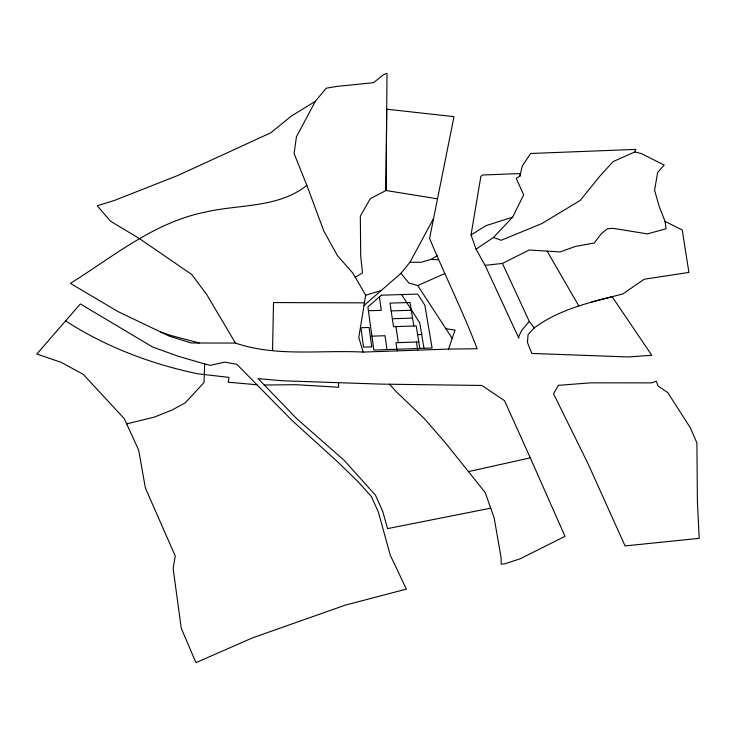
<?xml version="1.0" encoding="UTF-8"?>
<svg xmlns="http://www.w3.org/2000/svg" width="736" height="736" viewBox="0 0 736 736"><rect width="100%" height="100%" fill="white"/><g stroke="black" fill="none" stroke-linecap="round" stroke-linejoin="round"><path stroke-width="1.1" d="M338.578 382.683L338.542 387.237L296.13 384.707L264.288 385.002M272.541 350.52L273.516 302.56L364.43 302.855M204.663 363.97L210.413 365.332L224.784 362.13L236.817 364.283L291.898 420.32L338.247 462.429L357.889 481.51L371.45 496.634L378.359 512.063L390.264 555.174L406.373 589.113L345.322 605.13L252.568 637.845L195.96 662.667L181.268 628.332L173.126 568.422L175.251 556.02L145.397 488.023L138.672 450.128L124.292 418.701L83.186 374.302L61.033 362.278L36.8 354.044L80.353 303.95L152.637 347.033L178.011 356.178L204.663 363.97L204.047 382.518L185.343 402.767L171.893 410.118L154.045 417.192L126.666 423.89M365.682 295.21L358.782 337.539L363.188 352.084L448.564 349.076L477.158 348.754C462.834 311.273 444.912 275.347 429.576 238.409L453.992 116.665L386.704 109.176L385.995 190.504L370.236 198.72L360.327 216.117L360.695 255.843L362.489 272.89L355.276 277.26L365.682 295.21L381.11 290.582M476.036 249.191L471.04 234.913L480.847 176.474L482.54 175.012L520.49 173.54L519.837 176.254L516.221 178.287L523.655 194.874L512.642 217.157L493.433 237.489L476.036 249.191L485.116 265.356L518.788 338.128L518.705 336.49L521.806 330.243L529.267 321.384L502.43 263.433L485.116 265.356M519.837 176.254L522.321 165.858L530.638 153.474L635.821 149.399L634.855 151.929L613.171 161.552L599.711 176.318L580.244 200.385L541.908 223.551L501.234 240.276L493.433 237.489M448.564 349.076L455.069 330.078L445.878 328.725M364.007 305.468L400.973 273.304L409.943 262.255L433.559 218.509M437.515 198.812L385.995 190.504L387.007 73.333L383.64 74.594L373.529 82.69L336.812 86.416L326.177 88.21L315.339 101.347L296.452 136.776L294.069 153.511L306.857 185.352L323.831 231.021L337.373 255.548L352.277 272.476L355.276 277.26M534.235 327.916L528.117 334.457L527.445 342.378L531.806 353.446L628.231 356.951L651.783 355.286L612.131 296.7C585.046 303.526 556.94 310.942 534.235 327.916L529.267 321.384M315.339 101.347L291.3 116.122L270.894 132.738L178.029 175.407L114.512 200.413L97.216 205.804L110.556 221.232L139.279 238.492L191.728 274.51L206.604 294.354L235.437 343.068C276.304 357.061 320.804 349.858 363.188 352.084M471.04 234.913L486.174 225.602L512.642 217.157M306.857 185.352C277.96 208.444 238.565 204.074 204.452 212.29C153.723 222.631 113.197 256.625 70.389 283.397L118.073 311.622L169.409 336.186L191.268 342.985L235.437 343.068M409.943 262.255L420.918 262.329L430.937 259.431L437.423 255.585M502.43 263.433L529.129 249.992L560.105 251.942L575.506 246.404L594.292 242.981L601.119 233.965L607.356 228.749L613.005 228.326L647.367 233.882L666.043 228.813L665.059 221.38L659.3 206.816L654.589 190.238L657.644 172.436L664.194 165.085L641.58 153.668L634.855 151.929M400.973 273.304L408.922 283.056L417.735 285.568L444.627 273.626M591.726 301.962L622.822 293.949L644.175 279.238L688.905 272.43L682.244 230.009L665.059 221.38M468.758 471.546L530.306 457.847L565.009 536.36L520.058 558.845L504.62 563.877L501.216 564.135L501.078 557.529L494.16 517.905L485.19 492.522L445.63 443.072L424.102 418.324L396.584 392.012L389.399 384.238M490.719 508.171L387.559 528.614L382.729 511.318L375.489 495.227L344.374 460.543L296.562 418.508L258.152 378.626L282.707 380.788L380.944 384.118L481.868 385.462L504.537 400.669L530.306 457.847M418.802 341.927L395.95 342.718L397.173 350.842M371.928 336.168L385.002 335.726L387.016 349.6M417.616 334.622L421.691 334.484M368.414 310.758L381.322 310.353L379.371 296.93M391.166 310.896L411.277 310.261M392.343 318.752L412.537 318.099M430.937 259.431L438.38 259.734M256.938 384.753L228.243 382.223L229.006 377.393L197.754 373.778A317.446 221.242 3.5 0 1 137.65 356.638A316.922 220.92 3.5 0 1 67.224 321.936L65.651 320.859M199.152 342.994L170.32 335.322L160.531 331.936M417.735 285.568L452.208 338.431M401.598 294.575L419.787 322.948L423.973 348.312M547.115 251.123L578.79 305.909M419.86 348.45L416.199 325.919L393.53 326.674L389.988 303.112L410.016 302.487L413.816 326.002M416.392 342.01L417.708 350.115M395.931 326.591L398.36 342.626M558.422 385.342L553.518 393.705L587.843 463.312L625.076 545.928L699.2 538.347L697.397 501.639L696.909 442.888L690.304 427.745L667.718 392.536L658.159 386.06L656.337 381.34L651.286 382.876L590.53 382.858L558.422 385.342M381.377 295.182L367.89 306.949L373.851 350.06L432.087 348.027L424.838 305.173L417.643 294.087L381.377 295.182M371.754 346.812L363.51 347.098L360.934 327.741L369.104 327.474L371.754 346.812"/></g></svg>
